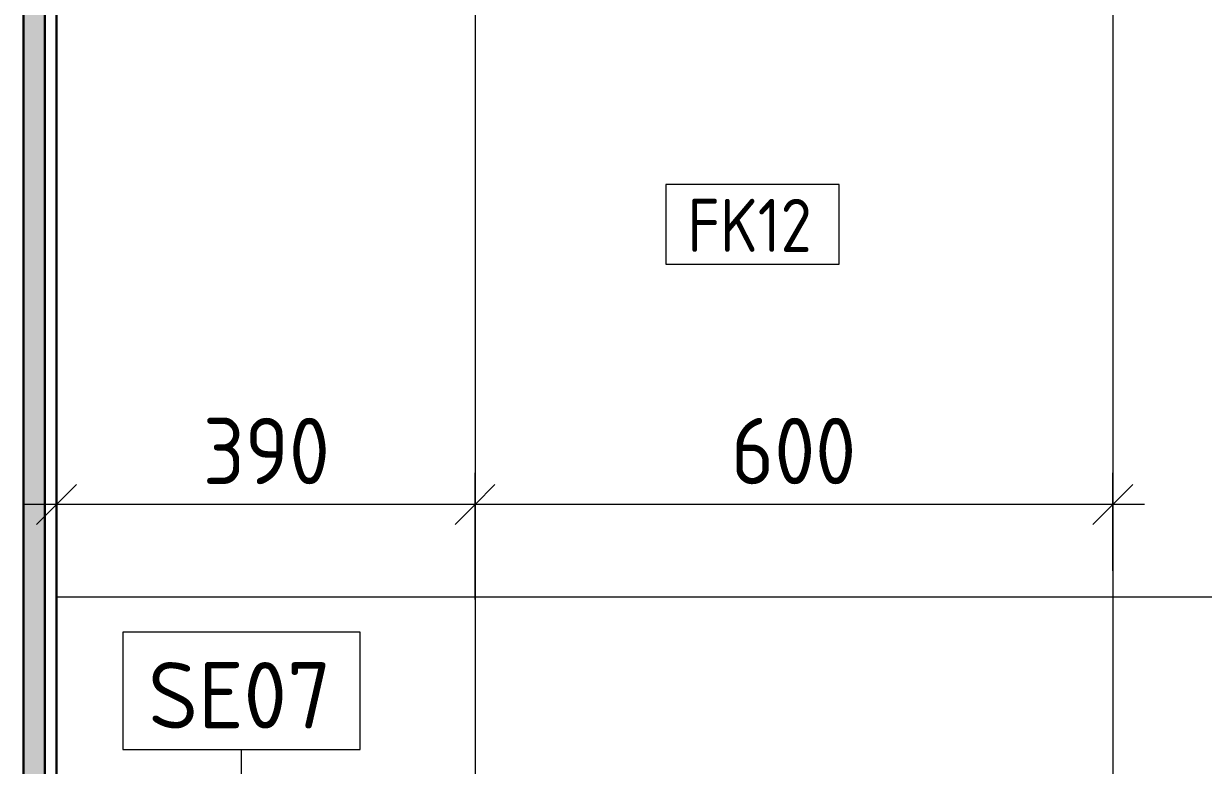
# Model space of a CAD drawing. Header units: millimetres. Extents: x 0 to 98412, y -2706 to 7916.
# Drawn here: x 81915 to 83025, y 1042 to 1740 of the extents above; entities that cross this region are included whole.
import ezdxf

# ---------------------------------------------------------------- set-up
doc = ezdxf.new("R2010")
doc.units = ezdxf.units.MM
for name, color, linetype, lineweight in [('A-ANNO-DIMS', 7, 'Continuous', 9), ('A-ANNO-DIMS-25', 7, 'Continuous', 9), ('A-WALL-IDEN', 7, 'Continuous', 9), ('A-WALL-PATT', 7, 'Continuous', 9), ('P-SANR-FIXT-IDEN', 7, 'Continuous', 9)]:
    doc.layers.add(name, color=color, linetype=linetype, lineweight=lineweight)
for name, color, linetype, lineweight, true_color in [('A-WALL-4', 7, 'Continuous', 30, 0x3c3c3c), ('A-WALL-FNSH-3', 7, 'Continuous', 30, 0x3c3c3c), ('I-WALL-1', 7, 'Continuous', 9, 0x787878)]:
    doc.layers.add(name, color=color, linetype=linetype, lineweight=lineweight, true_color=true_color)
doc.styles.add('GOST Common_2', font='GOST_Common.ttf', dxfattribs={"width": 0.9, "height": 50})
doc.styles.add('GOST Common_3', font='GOST_Common.ttf', dxfattribs={"height": 62.5})
doc.styles.add('ISOCPEUR_1', font='isocpeur.ttf', dxfattribs={"width": 0.9, "height": 62.5})
doc.dimstyles.new('ISO-2_5_0_9К_БОЛЬШОЙ_округление', dxfattribs={"dimscale": 304.8, "dimtxt": 62.248823, "dimasz": 0.123031, "dimexe": 0.098425, "dimexo": 0, "dimgap": 0, "dimtad": 1, "dimdec": 0, "dimrnd": 10, "dimzin": 0, "dimdsep": 46, "dimtxsty": 'ISOCPEUR_1', "dimblk1": 'OBLIQUE', "dimblk2": 'OBLIQUE', "dimsah": 1, "dimcen": 0.09, "dimdle": 0.098425, "dimazin": 0, "dimtfac": 1, "dimtdec": 4, "dimtix": 1, "dimtmove": 0, "dimatfit": 3, "dimfxl": 1, "dimtvp": 1, "dimtolj": 1, "dimtzin": 0, "dimarcsym": 2})

# ---------------------------------------------------------------- blocks, each defined once
blk = doc.blocks.new('М_стена_0001 - Типоразмер_без рамки-25382661-Развертка 1_13-3')
at = {"layer": 'A-WALL-IDEN'}
for p, q in [((-67629.2, 2638.1), (-67792.5, 2638.1)), ((-67792.5, 2638.1), (-67792.5, 2563.1)), ((-67629.2, 2563.1), (-67629.2, 2638.1)), ((-67792.5, 2563.1), (-67629.2, 2563.1))]:
    blk.add_line(p, q, dxfattribs=at)
blk = doc.blocks.new('М_сантехническая_рамка1 - В рамке-30590747-Развертка 1_13-3')
at = {"layer": 'P-SANR-FIXT-IDEN'}
for p, q in [((-67681.8, 892.4), (-67905.2, 892.4)), ((-67905.2, 892.4), (-67905.2, 782)), ((-67681.8, 782), (-67681.8, 892.4)), ((-67905.2, 782), (-67681.8, 782))]:
    blk.add_line(p, q, dxfattribs=at)
blk = doc.blocks.new('DIMBLOCK50-Развертка 1_13-3')
at = {"layer": 'A-ANNO-DIMS-25'}
for p, q in [((82339.6, 1198), (82339.6, 1317.3)), ((82939.7, 1224.8), (82939.7, 1317.3)), ((82969.7, 1287.3), (82339.6, 1287.3)), ((82339.6, 1287.3), (82339.6, 1198)), ((82939.7, 1287.3), (82939.7, 1224.8))]:
    blk.add_line(p, q, dxfattribs=at)
at = {"layer": 'A-ANNO-DIMS-25', "lineweight": 20}
for p, q in [((82339.6, 1287.3), (82358.3, 1306.1)), ((82939.7, 1287.3), (82958.5, 1306.1)), ((82339.6, 1287.3), (82320.8, 1268.6)), ((82939.7, 1287.3), (82921, 1268.6))]:
    blk.add_line(p, q, dxfattribs=at)
at = {"layer": 'A-ANNO-DIMS-25', "color": 0, "insert": (82580.4, 1369), "char_height": 62.5, "width": 142.215, "attachment_point": 1, "line_spacing_factor": 1.149209, "style": 'ISOCPEUR_1'}
blk.add_mtext('600', dxfattribs=at)
blk = doc.blocks.new('_Oblique')
at = {"color": 0, "linetype": 'ByBlock', "lineweight": -2}
blk.add_line((-0.5, -0.5), (0.5, 0.5), dxfattribs=at)
blk = doc.blocks.new('DIMBLOCK51-Развертка 1_13-3')
at = {"layer": 'A-ANNO-DIMS-25'}
for p, q in [((81945.7, 1260.8), (81945.7, 1317.3)), ((82339.6, 1198), (82339.6, 1317.3)), ((82339.6, 1287.3), (81915.7, 1287.3)), ((81945.7, 1287.3), (81945.7, 1260.8)), ((82339.6, 1287.3), (82339.6, 1198))]:
    blk.add_line(p, q, dxfattribs=at)
at = {"layer": 'A-ANNO-DIMS-25', "lineweight": 20}
for p, q in [((81945.7, 1287.3), (81964.5, 1306.1)), ((82339.6, 1287.3), (82358.3, 1306.1)), ((81945.7, 1287.3), (81927, 1268.6)), ((82339.6, 1287.3), (82320.8, 1268.6))]:
    blk.add_line(p, q, dxfattribs=at)
at = {"layer": 'A-ANNO-DIMS-25', "color": 0, "insert": (82083.4, 1369), "char_height": 62.5, "width": 142.215, "attachment_point": 1, "line_spacing_factor": 1.149209, "style": 'ISOCPEUR_1'}
blk.add_mtext('390', dxfattribs=at)

msp = doc.modelspace()

# ---------------------------------------------------------------- hatches: boundary and pattern name
at = {"layer": 'A-WALL-PATT'}
h = msp.add_hatch(dxfattribs=at)
h.set_pattern_fill('FP_30', color=256, style=0, pattern_type=2)
h.set_pattern_definition([(90, (84739.74, 0), (-600, 4e-14), []), (180, (84739.74, 0), (-7e-14, -600), [])])
h.paths.add_polyline_path([(83809.1, 0), (84128.7, 0), (84128.7, 100), (83270.7, 100), (83270.7, 770), (84128.7, 770), (84128.7, 800), (83250.7, 800), (83250.8, 210), (83255, 208.4), (83255.9, 207.6), (83257.2, 205.7), (83257.8, 202.9), (83257.8, 32.9), (83260.3, 32.9), (83260.3, 10), (83267.3, 10), (83267.3, 0), (83725.8, 0)])
h.paths.add_polyline_path([(82948, 0), (83218.1, 0), (83218.1, 10), (83225.2, 10), (83225.2, 32.9), (83227.7, 32.9), (83227.7, 202.9), (83228.6, 206.1), (83229.6, 207.6), (83229.8, 208), (83232.3, 209.3), (83234.7, 210), (83234.7, 1650), (83239.7, 1650), (83239.7, 1800), (81945.7, 1800), (81945.7, 790), (81975.7, 790), (81975.7, 795), (81976.5, 797.6), (81979.2, 799.6), (81980.7, 800), (82006.4, 799.8), (82008.3, 799.2), (82010.1, 797.4), (82010.7, 794.1), (82010.7, 790), (82075.7, 790), (82075.7, 750), (82082.9, 480.3), (82085.2, 400), (82339.6, 400), (82339.6, 600), (82423.3, 600.2), (82423.5, 603.5), (82424.8, 608.1), (82427, 612.4), (82427.5, 613.2), (82431.3, 617.2), (82433.4, 618.7), (82435.5, 620), (82440.7, 621.9), (82445.7, 622.5), (82452.7, 621.4), (82455.2, 620.5), (82455.2, 667.4), (82574.2, 667.4), (82574.2, 607.5), (82583.2, 607.5), (82583.2, 609.5), (82586.7, 609.5), (82586.9, 607.3), (82588.4, 604.4), (82588.9, 602.7), (82589.2, 600), (82939.7, 600), (82939.7, 0)])
h.paths.add_polyline_path([(81945.7, 1.4), (82015.9, 20.2), (82029.4, 263.5), (81995.7, 272.7), (81995.7, 380), (81945.7, 380), (81945.7, 6.7)])
at = {"layer": 'I-WALL-1'}
h = msp.add_hatch(dxfattribs=at)
h.set_pattern_fill('FP_28', color=256, style=0, pattern_type=2)
h.set_pattern_definition([(0, (83289.753, 0), (30.48, 7.62), [2.515, -20.345, 2.515, -20.345, -121.92]), (0, (83289.753, 0), (30.48, 7.62), [-45.72, 2.515, -43.205, 2.515, -20.345, -53.34]), (0, (83289.753, 0), (30.48, 7.62), [-114.3, 2.515, -12.725, 2.515, -35.585]), (120, (83301.183, 3.81), (-21.839114, 22.586454), [2.515, -20.345, 2.515, -20.345, -121.92]), (120, (83301.183, 3.81), (-21.839114, 22.586454), [-45.72, 2.515, -43.205, 2.515, -20.345, -53.34]), (120, (83301.183, 3.81), (-21.839114, 22.586454), [-114.3, 2.515, -12.725, 2.515, -35.585]), (240, (83304.993, 19.05), (-8.640886, -30.206454), [2.515, -20.345, 2.515, -20.345, -121.92]), (240, (83304.993, 19.05), (-8.640886, -30.206454), [-45.72, 2.515, -43.205, 2.515, -20.345, -53.34]), (240, (83304.993, 19.05), (-8.640886, -30.206454), [-114.3, 2.515, -12.725, 2.515, -35.585])])
h.paths.add_polyline_path([(81914.7, 0), (81934.7, 0), (81934.7, 3470), (81914.7, 3470), (81914.7, 116.1)])

# ---------------------------------------------------------------- linework, layer by layer
at = {"layer": 'A-WALL-4'}
msp.add_line((81914.7, -5.4), (81914.7, 3880.1), dxfattribs=at)
at = {"layer": 'A-WALL-FNSH-3'}
for p, q in [((81934.7, 3400), (81934.7, 0)), ((81945.7, 1.4), (81945.7, 1800))]:
    msp.add_line(p, q, dxfattribs=at)
at = {"layer": 'P-SANR-FIXT-IDEN'}
msp.add_line((82119.7, 270), (82119.7, 1056.8), dxfattribs=at)

# ---------------------------------------------------------------- block references
at = {"layer": 'A-WALL-IDEN'}
msp.add_blockref('М_стена_0001 - Типоразмер_без рамки-25382661-Развертка 1_13-3', (150311.5, -1049.3), dxfattribs=at)
at = {"layer": 'P-SANR-FIXT-IDEN'}
msp.add_blockref('М_сантехническая_рамка1 - В рамке-30590747-Развертка 1_13-3', (149913.2, 274.8), dxfattribs=at)

# ---------------------------------------------------------------- texts
at = {"layer": 'A-WALL-IDEN', "insert": (82539.4, 1575.2), "char_height": 50, "width": 151.519, "attachment_point": 1, "style": 'GOST Common_2'}
msp.add_mtext('FK12', dxfattribs=at)
at = {"layer": 'P-SANR-FIXT-IDEN', "insert": (82031.9, 1139), "char_height": 62.5, "width": 222.468, "attachment_point": 1, "style": 'GOST Common_3'}
msp.add_mtext('SE07', dxfattribs=at)

# ---------------------------------------------------------------- dimensions: what is measured, and where the dimension line sits
at = {"layer": 'A-ANNO-DIMS'}
for base, p1, p2, override, picture, middle in [((81945.7, 1287.3), (82339.6, 1198), (81945.7, 1260.8), {"dimpost": '<>', "dimfxl": 398.799582}, 'DIMBLOCK51-Развертка 1_13-3', (82142.7, 1318.6)), ((82339.6, 1287.3), (82939.7, 1224.8), (82339.6, 1198), {"dimpost": '<>', "dimfxl": 600.773722}, 'DIMBLOCK50-Развертка 1_13-3', (82639.7, 1318.6))]:
    dim = msp.add_linear_dim(base=base, p1=p1, p2=p2, dimstyle='ISO-2_5_0_9К_БОЛЬШОЙ_округление', override=override, dxfattribs=at)
    dim.commit()
    dim.dimension.update_dxf_attribs({"geometry": picture, "text_midpoint": middle})

doc.saveas('drawing.dxf')
